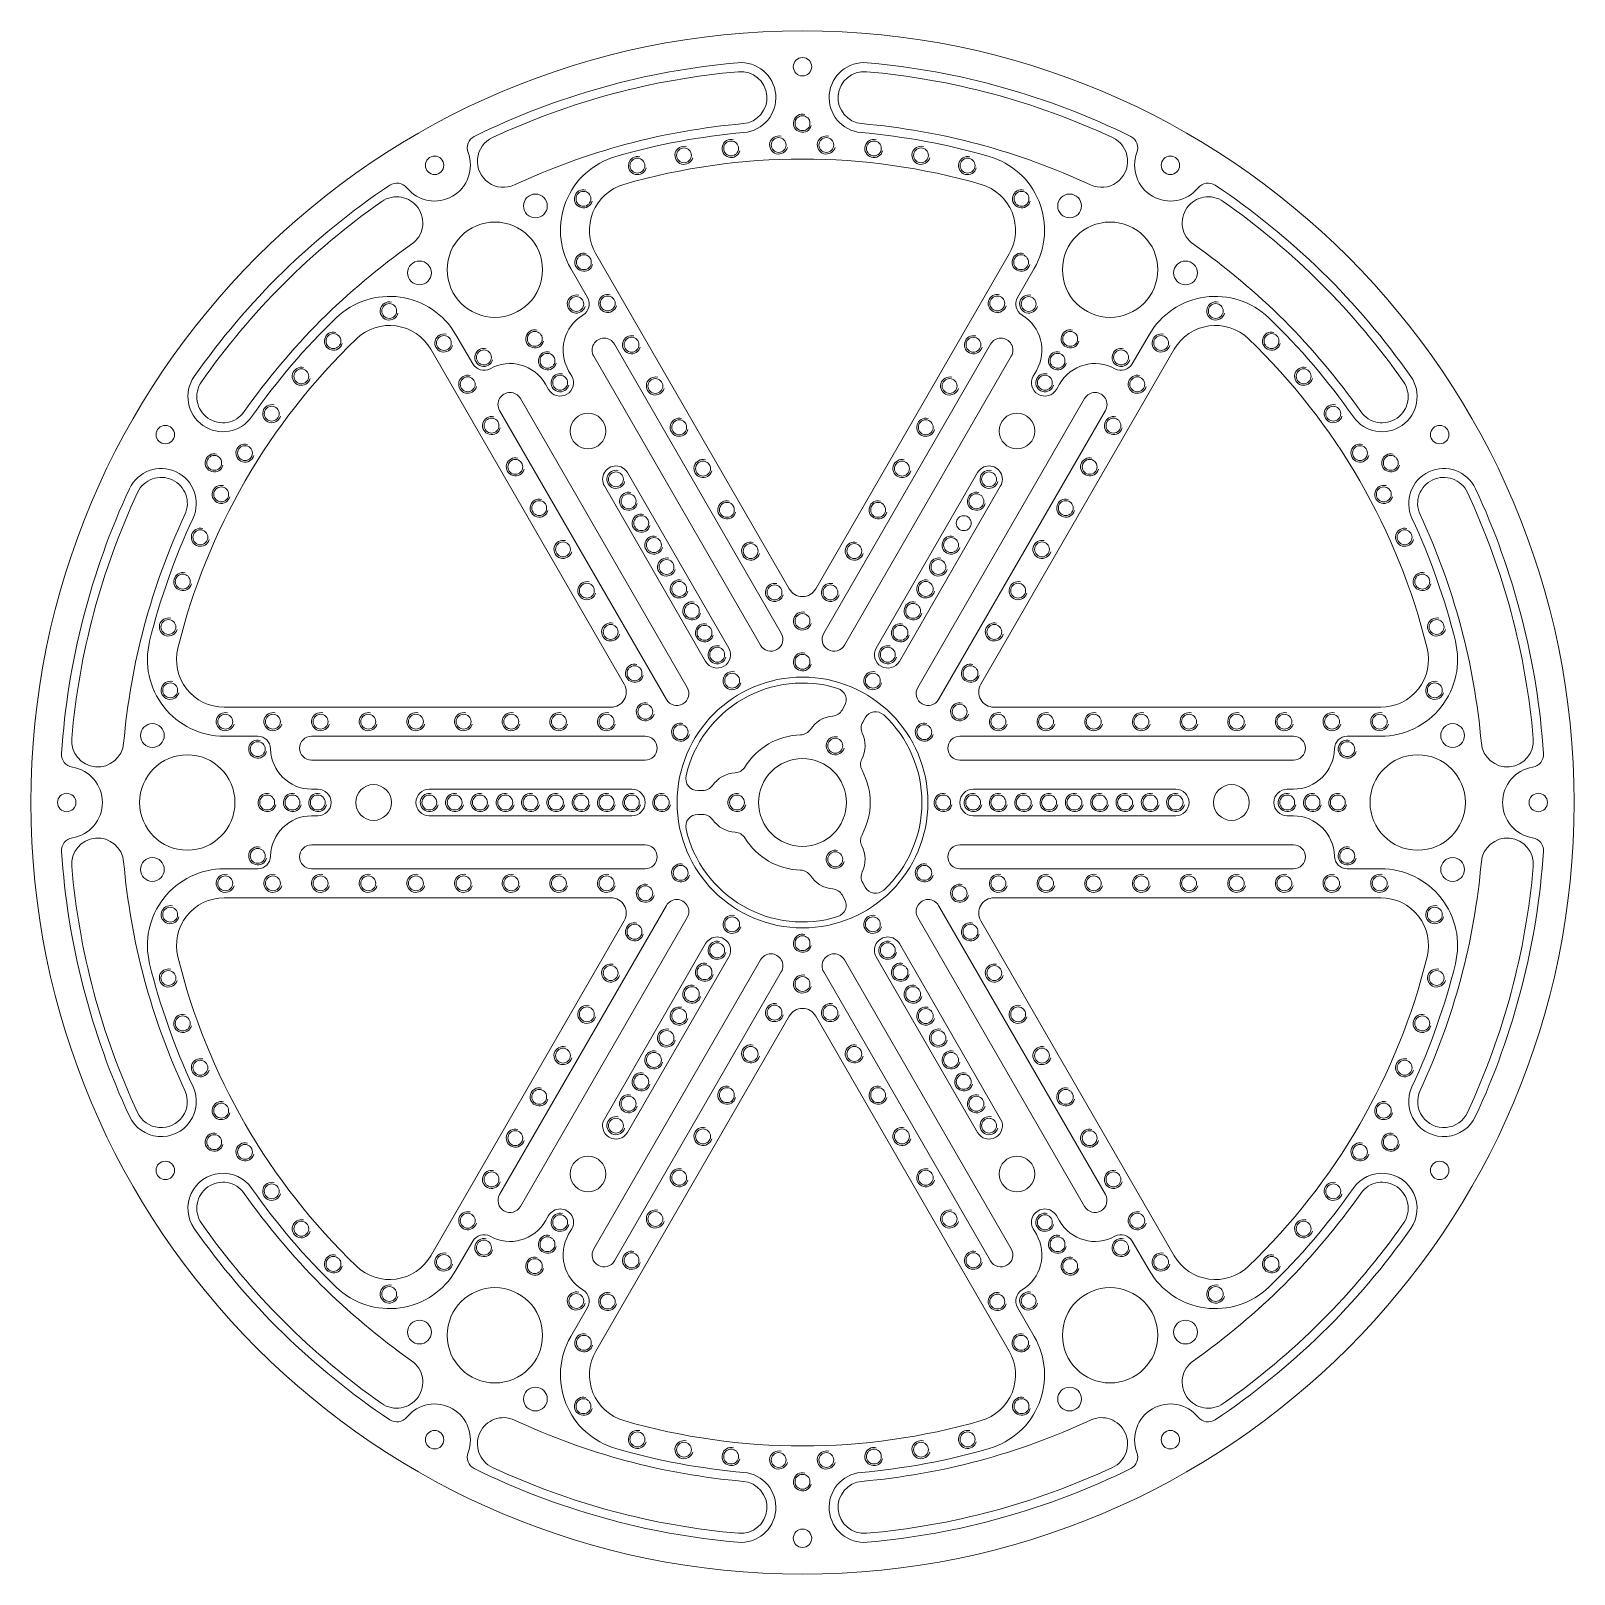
# Model space of a CAD drawing. Header units: inches. Extents: x 8.3 to 24.5, y 3.3 to 19.4.
import ezdxf

# ---------------------------------------------------------------- set-up
doc = ezdxf.new("R2010")
doc.units = ezdxf.units.IN
doc.header["$MEASUREMENT"] = 0
doc.layers.add('1', color=7, linetype='CONTINUOUS', true_color=0xffffff)

msp = doc.modelspace()

# ---------------------------------------------------------------- linework, layer by layer
at = {"layer": '1', "color": 155, "linetype": 'CONTINUOUS', "lineweight": 5}
for p, q in [((14.202293, 17.099892), (16.231369, 13.58543)), ((16.508497, 13.58543), (18.537573, 17.099892)), ((13.938156, 16.947392), (14.114365, 16.642188)), ((18.625501, 16.642188), (18.801711, 16.947392)), ((12.91059, 15.947188), (12.73438, 16.252392)), ((19.829277, 15.947188), (20.005486, 16.252392)), ((14.499318, 12.58543), (12.470243, 16.099892)), ((14.397687, 16.153461), (16.147687, 13.122372)), ((16.59218, 13.122372), (18.34218, 16.153461)), ((18.240548, 12.58543), (20.269624, 16.099892)), ((13.916177, 15.875461), (13.948677, 15.819169)), ((15.929449, 12.996372), (14.179449, 16.027461)), ((18.560418, 16.027461), (16.810418, 12.996372)), ((18.79119, 15.819169), (18.82369, 15.875461)), ((13.70619, 15.679169), (13.67369, 15.735461)), ((19.033677, 15.679169), (19.066177, 15.735461)), ((13.410418, 15.583461), (15.160418, 12.552372)), ((19.329449, 15.583461), (17.579449, 12.552372)), ((14.94218, 12.426372), (13.19218, 15.457461)), ((17.797687, 12.426372), (19.547687, 15.457461)), ((14.533677, 14.805919), (15.596177, 12.965615)), ((17.14369, 12.965615), (18.20619, 14.805919)), ((15.35369, 12.825615), (14.29119, 14.665919)), ((17.386177, 12.825615), (18.448677, 14.665919)), ((10.302603, 12.34543), (14.360754, 12.34543)), ((16.785209, 12.314708), (16.811119, 12.359587)), ((22.437264, 12.34543), (18.379112, 12.34543)), ((17.001715, 12.189708), (17.027626, 12.234587)), ((10.302603, 12.04043), (10.655022, 12.04043)), ((11.219933, 12.04143), (14.719933, 12.04143)), ((21.519933, 12.04143), (18.019933, 12.04143)), ((22.437264, 12.04043), (22.084845, 12.04043)), ((14.719933, 11.78943), (11.219933, 11.78943)), ((18.019933, 11.78943), (21.519933, 11.78943)), ((11.219933, 11.48543), (11.284933, 11.48543)), ((12.454933, 11.48543), (14.579933, 11.48543)), ((15.271054, 11.47043), (15.322876, 11.47043)), ((20.284933, 11.48543), (18.159933, 11.48543)), ((21.519933, 11.48543), (21.454933, 11.48543)), ((11.284933, 11.20543), (11.219933, 11.20543)), ((14.579933, 11.20543), (12.454933, 11.20543)), ((15.322876, 11.22043), (15.271054, 11.22043)), ((18.159933, 11.20543), (20.284933, 11.20543)), ((21.454933, 11.20543), (21.519933, 11.20543)), ((11.219933, 10.90143), (14.719933, 10.90143)), ((21.519933, 10.90143), (18.019933, 10.90143)), ((10.655022, 10.65043), (10.302603, 10.65043)), ((14.719933, 10.64943), (11.219933, 10.64943)), ((18.019933, 10.64943), (21.519933, 10.64943)), ((22.084845, 10.65043), (22.437264, 10.65043)), ((16.785209, 10.376152), (16.811119, 10.331273)), ((17.027626, 10.456273), (17.001715, 10.501152)), ((14.360754, 10.34543), (10.302603, 10.34543)), ((13.19218, 7.233399), (14.94218, 10.264488)), ((19.547687, 7.233399), (17.797687, 10.264488)), ((18.379112, 10.34543), (22.437264, 10.34543)), ((12.470243, 6.590967), (14.499318, 10.10543)), ((15.160418, 10.138488), (13.410418, 7.107399)), ((17.579449, 10.138488), (19.329449, 7.107399)), ((20.269624, 6.590967), (18.240548, 10.10543)), ((14.29119, 8.02494), (15.35369, 9.865244)), ((14.533677, 7.88494), (15.596177, 9.725244)), ((17.14369, 9.725244), (18.20619, 7.88494)), ((18.448677, 8.02494), (17.386177, 9.865244)), ((15.929449, 9.694488), (14.179449, 6.663399)), ((14.397687, 6.537399), (16.147687, 9.568488)), ((16.59218, 9.568488), (18.34218, 6.537399)), ((18.560418, 6.663399), (16.810418, 9.694488)), ((14.202293, 5.590967), (16.231369, 9.10543)), ((16.508497, 9.10543), (18.537573, 5.590967)), ((13.67369, 6.955399), (13.70619, 7.011691)), ((19.066177, 6.955399), (19.033677, 7.011691)), ((13.916177, 6.815399), (13.948677, 6.871691)), ((18.79119, 6.871691), (18.82369, 6.815399)), ((12.73438, 6.438467), (12.91059, 6.743671)), ((20.005486, 6.438467), (19.829277, 6.743671)), ((13.938156, 5.743467), (14.114365, 6.048671)), ((18.625501, 6.048671), (18.801711, 5.743467))]:
    msp.add_line(p, q, dxfattribs=at)
at = {"layer": '1', "color": 155, "linetype": 'CONTINUOUS', "lineweight": 5, "extrusion": (0, 0, -1)}
for centre, radius in [((-16.369933, 11.34543), 8.095), ((-16.369933, 18.47168), 0.078125), ((-20.229308, 18.030063), 0.09675), ((-13.567835, 17.603328), 0.125), ((-19.172032, 17.603328), 0.125), ((-13.142909, 16.9348), 0.5), ((-19.596957, 16.9348), 0.5), ((-12.351484, 16.901067), 0.125), ((-20.388383, 16.901067), 0.125), ((-14.119933, 15.242544), 0.1875), ((-18.619933, 15.242544), 0.1875), ((-23.054567, 15.204805), 0.09675), ((-10.19842, 14.908555), 0.078125), ((-22.541447, 14.908555), 0.078125), ((-16.369933, 12.82161), 0.078125), ((-15.631843, 12.623839), 0.078125), ((-17.108023, 12.623839), 0.078125), ((-9.549385, 12.04769), 0.125), ((-15.091524, 12.08352), 0.078125), ((-17.648343, 12.08352), 0.078125), ((-23.190481, 12.04769), 0.125), ((-16.713683, 11.940822), 0.078125), ((-9.915885, 11.34543), 0.5), ((-22.823982, 11.34543), 0.5), ((-16.369933, 11.34543), 0.46), ((-11.869933, 11.34543), 0.1875), ((-20.869933, 11.34543), 0.1875), ((-14.893753, 11.34543), 0.078125), ((-17.846114, 11.34543), 0.078125), ((-24.088683, 11.34543), 0.09675), ((-9.549385, 10.643169), 0.125), ((-15.091524, 10.60734), 0.078125), ((-16.713683, 10.750037), 0.078125), ((-17.648343, 10.60734), 0.078125), ((-23.190481, 10.643169), 0.125), ((-15.631843, 10.06702), 0.078125), ((-17.108023, 10.06702), 0.078125), ((-16.369933, 9.869249), 0.078125), ((-10.19842, 7.782305), 0.078125), ((-22.541447, 7.782305), 0.078125), ((-14.119933, 7.448315), 0.1875), ((-18.619933, 7.448315), 0.1875), ((-23.054567, 7.486055), 0.09675), ((-13.142909, 5.75606), 0.5), ((-19.596957, 5.75606), 0.5), ((-12.351484, 5.789792), 0.125), ((-20.388383, 5.789792), 0.125), ((-13.567835, 5.087532), 0.125), ((-19.172032, 5.087532), 0.125), ((-12.510558, 4.660796), 0.09675), ((-20.229308, 4.660796), 0.09675), ((-16.369933, 4.21918), 0.078125), ((-16.369933, 3.62668), 0.09675)]:
    msp.add_circle(centre, radius, dxfattribs=at)
at = {"layer": '1', "color": 155, "linetype": 'CONTINUOUS', "lineweight": 5}
for centre, radius in [((16.369933, 19.06418), 0.09675), ((16.119974, 18.243007), 0.078125), ((16.619892, 18.243007), 0.078125), ((15.126526, 18.134612), 0.078125), ((15.621286, 18.206813), 0.078125), ((17.118581, 18.206813), 0.078125), ((17.61334, 18.134612), 0.078125), ((12.510558, 18.030063), 0.09675), ((14.638292, 18.026782), 0.078125), ((18.101574, 18.026782), 0.078125), ((14.072055, 17.678509), 0.078125), ((18.667811, 17.678509), 0.078125), ((14.07651, 17.013755), 0.078125), ((18.663356, 17.013755), 0.078125), ((12.034265, 16.50199), 0.078125), ((13.997452, 16.574688), 0.078125), ((14.32651, 16.580742), 0.078125), ((18.413356, 16.580742), 0.078125), ((18.742415, 16.574688), 0.078125), ((20.705602, 16.50199), 0.078125), ((11.449533, 16.185751), 0.078125), ((12.607731, 16.165755), 0.078125), ((13.561808, 16.209245), 0.078125), ((14.57651, 16.147729), 0.078125), ((18.163356, 16.147729), 0.078125), ((19.178058, 16.209245), 0.078125), ((20.132135, 16.165755), 0.078125), ((21.290334, 16.185751), 0.078125), ((13.027503, 16.014688), 0.078125), ((13.694621, 15.979207), 0.078125), ((19.045246, 15.979207), 0.078125), ((19.712363, 16.014688), 0.078125), ((11.112032, 15.816843), 0.078125), ((21.627834, 15.816843), 0.078125), ((12.857731, 15.732742), 0.078125), ((13.827433, 15.749169), 0.078125), ((14.82651, 15.714717), 0.078125), ((17.913356, 15.714717), 0.078125), ((18.912433, 15.749169), 0.078125), ((19.882135, 15.732742), 0.078125), ((10.802125, 15.424469), 0.078125), ((21.937742, 15.424469), 0.078125), ((9.6853, 15.204805), 0.09675), ((13.107731, 15.299729), 0.078125), ((15.07651, 15.281704), 0.078125), ((17.663356, 15.281704), 0.078125), ((19.632135, 15.299729), 0.078125), ((10.521435, 15.010689), 0.078125), ((22.218431, 15.010689), 0.078125), ((13.357731, 14.866717), 0.078125), ((15.32651, 14.848691), 0.078125), ((17.413356, 14.848691), 0.078125), ((19.382135, 14.866717), 0.078125), ((14.412433, 14.735919), 0.078125), ((18.327433, 14.735919), 0.078125), ((10.271476, 14.577748), 0.078125), ((14.545246, 14.505881), 0.078125), ((18.194621, 14.505881), 0.078125), ((22.46839, 14.577748), 0.078125), ((13.607731, 14.433704), 0.078125), ((15.57651, 14.415679), 0.078125), ((17.163356, 14.415679), 0.078125), ((19.132135, 14.433704), 0.078125), ((14.678058, 14.275843), 0.078125), ((18.061808, 14.275843), 0.078125), ((10.053477, 14.127774), 0.078125), ((14.810871, 14.045805), 0.078125), ((17.928996, 14.045805), 0.078125), ((22.686389, 14.127774), 0.078125), ((13.857731, 14.000691), 0.078125), ((15.82651, 13.982666), 0.078125), ((16.913356, 13.982666), 0.078125), ((18.882135, 14.000691), 0.078125), ((14.943683, 13.815767), 0.078125), ((17.796183, 13.815767), 0.078125), ((9.868626, 13.663199), 0.078125), ((14.107731, 13.567679), 0.078125), ((15.076496, 13.585729), 0.078125), ((16.07651, 13.549653), 0.078125), ((16.663356, 13.549653), 0.078125), ((17.663371, 13.585729), 0.078125), ((18.632135, 13.567679), 0.078125), ((22.871241, 13.663199), 0.078125), ((15.209308, 13.355691), 0.078125), ((16.369933, 13.24943), 0.078125), ((17.530558, 13.355691), 0.078125), ((9.717892, 13.186461), 0.078125), ((14.357731, 13.134666), 0.078125), ((15.342121, 13.125653), 0.078125), ((17.397746, 13.125653), 0.078125), ((18.382135, 13.134666), 0.078125), ((23.021975, 13.186461), 0.078125), ((15.474933, 12.895615), 0.078125), ((17.264933, 12.895615), 0.078125), ((14.607731, 12.701653), 0.078125), ((16.369933, 11.34543), 1.31568), ((18.132135, 12.701653), 0.078125), ((9.736386, 12.521949), 0.078125), ((23.00348, 12.521949), 0.078125), ((14.721021, 12.29743), 0.078125), ((18.018846, 12.29743), 0.078125), ((10.314308, 12.19343), 0.078125), ((10.814308, 12.19343), 0.078125), ((11.314308, 12.19343), 0.078125), ((11.814308, 12.19343), 0.078125), ((12.314308, 12.19343), 0.078125), ((12.814308, 12.19343), 0.078125), ((13.314308, 12.19343), 0.078125), ((13.814308, 12.19343), 0.078125), ((14.314308, 12.19343), 0.078125), ((18.425558, 12.19343), 0.078125), ((18.925558, 12.19343), 0.078125), ((19.425558, 12.19343), 0.078125), ((19.925558, 12.19343), 0.078125), ((20.425558, 12.19343), 0.078125), ((20.925558, 12.19343), 0.078125), ((21.425558, 12.19343), 0.078125), ((21.925558, 12.19343), 0.078125), ((22.425558, 12.19343), 0.078125), ((10.655022, 11.90543), 0.078125), ((22.084845, 11.90543), 0.078125), ((8.651183, 11.34543), 0.09675), ((10.753683, 11.34543), 0.078125), ((11.019308, 11.34543), 0.078125), ((11.284933, 11.34543), 0.078125), ((12.454933, 11.34543), 0.078125), ((12.720558, 11.34543), 0.078125), ((12.986183, 11.34543), 0.078125), ((13.251808, 11.34543), 0.078125), ((13.517433, 11.34543), 0.078125), ((13.783058, 11.34543), 0.078125), ((14.048683, 11.34543), 0.078125), ((14.314308, 11.34543), 0.078125), ((14.579933, 11.34543), 0.078125), ((15.682433, 11.34543), 0.078125), ((18.159933, 11.34543), 0.078125), ((18.425558, 11.34543), 0.078125), ((18.691183, 11.34543), 0.078125), ((18.956808, 11.34543), 0.078125), ((19.222433, 11.34543), 0.078125), ((19.488058, 11.34543), 0.078125), ((19.753683, 11.34543), 0.078125), ((20.019308, 11.34543), 0.078125), ((20.284933, 11.34543), 0.078125), ((21.454933, 11.34543), 0.078125), ((21.720558, 11.34543), 0.078125), ((21.986183, 11.34543), 0.078125), ((10.655022, 10.78543), 0.078125), ((22.084845, 10.78543), 0.078125), ((10.314308, 10.49743), 0.078125), ((10.814308, 10.49743), 0.078125), ((11.314308, 10.49743), 0.078125), ((11.814308, 10.49743), 0.078125), ((12.314308, 10.49743), 0.078125), ((12.814308, 10.49743), 0.078125), ((13.314308, 10.49743), 0.078125), ((13.814308, 10.49743), 0.078125), ((14.314308, 10.49743), 0.078125), ((18.425558, 10.49743), 0.078125), ((18.925558, 10.49743), 0.078125), ((19.425558, 10.49743), 0.078125), ((19.925558, 10.49743), 0.078125), ((20.425558, 10.49743), 0.078125), ((20.925558, 10.49743), 0.078125), ((21.425558, 10.49743), 0.078125), ((21.925558, 10.49743), 0.078125), ((22.425558, 10.49743), 0.078125), ((14.721021, 10.39343), 0.078125), ((18.018846, 10.39343), 0.078125), ((9.736386, 10.168911), 0.078125), ((23.00348, 10.168911), 0.078125), ((14.607731, 9.989206), 0.078125), ((18.132135, 9.989206), 0.078125), ((15.474933, 9.795244), 0.078125), ((17.264933, 9.795244), 0.078125), ((9.717892, 9.504399), 0.078125), ((14.357731, 9.556194), 0.078125), ((15.342121, 9.565206), 0.078125), ((17.397746, 9.565206), 0.078125), ((18.382135, 9.556194), 0.078125), ((23.021975, 9.504399), 0.078125), ((15.209308, 9.335168), 0.078125), ((16.369933, 9.44143), 0.078125), ((17.530558, 9.335168), 0.078125), ((9.868626, 9.027661), 0.078125), ((14.107731, 9.123181), 0.078125), ((15.076496, 9.10513), 0.078125), ((16.07651, 9.141206), 0.078125), ((16.663356, 9.141206), 0.078125), ((17.663371, 9.10513), 0.078125), ((18.632135, 9.123181), 0.078125), ((22.871241, 9.027661), 0.078125), ((14.943683, 8.875092), 0.078125), ((17.796183, 8.875092), 0.078125), ((13.857731, 8.690168), 0.078125), ((15.82651, 8.708194), 0.078125), ((16.913356, 8.708194), 0.078125), ((18.882135, 8.690168), 0.078125), ((10.053477, 8.563086), 0.078125), ((14.810871, 8.645054), 0.078125), ((17.928996, 8.645054), 0.078125), ((22.686389, 8.563086), 0.078125), ((14.678058, 8.415016), 0.078125), ((18.061808, 8.415016), 0.078125), ((13.607731, 8.257156), 0.078125), ((14.545246, 8.184978), 0.078125), ((15.57651, 8.275181), 0.078125), ((17.163356, 8.275181), 0.078125), ((18.194621, 8.184978), 0.078125), ((19.132135, 8.257156), 0.078125), ((10.271476, 8.113112), 0.078125), ((22.46839, 8.113112), 0.078125), ((14.412433, 7.95494), 0.078125), ((18.327433, 7.95494), 0.078125), ((13.357731, 7.824143), 0.078125), ((15.32651, 7.842168), 0.078125), ((17.413356, 7.842168), 0.078125), ((19.382135, 7.824143), 0.078125), ((10.521435, 7.68017), 0.078125), ((22.218431, 7.68017), 0.078125), ((9.6853, 7.486055), 0.09675), ((13.107731, 7.39113), 0.078125), ((15.07651, 7.409156), 0.078125), ((17.663356, 7.409156), 0.078125), ((19.632135, 7.39113), 0.078125), ((10.802125, 7.266391), 0.078125), ((21.937742, 7.266391), 0.078125), ((12.857731, 6.958117), 0.078125), ((13.827433, 6.941691), 0.078125), ((14.82651, 6.976143), 0.078125), ((17.913356, 6.976143), 0.078125), ((18.912433, 6.941691), 0.078125), ((19.882135, 6.958117), 0.078125), ((11.112032, 6.874017), 0.078125), ((21.627834, 6.874017), 0.078125), ((13.027503, 6.676171), 0.078125), ((13.694621, 6.711653), 0.078125), ((19.045246, 6.711653), 0.078125), ((19.712363, 6.676171), 0.078125), ((11.449533, 6.505108), 0.078125), ((12.607731, 6.525105), 0.078125), ((13.561808, 6.481615), 0.078125), ((14.57651, 6.54313), 0.078125), ((18.163356, 6.54313), 0.078125), ((19.178058, 6.481615), 0.078125), ((20.132135, 6.525105), 0.078125), ((21.290334, 6.505108), 0.078125), ((12.034265, 6.188869), 0.078125), ((13.997452, 6.116171), 0.078125), ((14.32651, 6.110117), 0.078125), ((18.413356, 6.110117), 0.078125), ((18.742415, 6.116171), 0.078125), ((20.705602, 6.188869), 0.078125), ((14.07651, 5.677105), 0.078125), ((18.663356, 5.677105), 0.078125), ((14.072055, 5.01235), 0.078125), ((18.667811, 5.01235), 0.078125), ((14.638292, 4.664077), 0.078125), ((18.101574, 4.664077), 0.078125), ((15.126526, 4.556248), 0.078125), ((15.621286, 4.484046), 0.078125), ((17.118581, 4.484046), 0.078125), ((17.61334, 4.556248), 0.078125), ((16.119974, 4.447852), 0.078125), ((16.619892, 4.447852), 0.078125)]:
    msp.add_circle(centre, radius, dxfattribs=at)
at = {"layer": '1', "color": 155, "linetype": 'CONTINUOUS', "lineweight": 5, "extrusion": (0, 0, -1)}
for centre, radius, start, end in [((-16.369933, 11.34543), 7.79, 63.772293, 85), ((-15.72302, 18.739685), 0.3675, 85, 265), ((-17.016847, 18.739685), 0.3675, 275, 95), ((-16.369933, 11.34543), 7.79, 95, 116.227707), ((-17.016847, 18.739685), 0.27375, 275, 95), ((-16.369933, 11.34543), 7.69625, 95, 115), ((-16.369933, 11.34543), 7.14875, 65, 85), ((-19.506817, 18.072499), 0.27375, 115, 295), ((-20.229308, 18.030063), 0.375, 219.062991, 20.937009), ((-14.635306, 17.349892), 0.805, 330, 73.88654), ((-18.10456, 17.349892), 0.805, 106.11346, 210), ((-16.369933, 11.34543), 7.79, 35, 56.227707), ((-20.6253, 17.708674), 0.135, 39.062991, 123.772293), ((-16.369933, 11.34543), 7.69625, 35, 55), ((-12.112562, 17.425586), 0.27375, 55, 235), ((-16.369933, 11.34543), 7.14875, 125, 145), ((-12.03723, 15.849892), 0.805, 46.11346, 150), ((-14.288568, 16.090461), 0.43, 330, 58.985862), ((-18.451299, 16.090461), 0.43, 121.014138, 210), ((-20.702637, 15.849892), 0.5, 30, 133.88654), ((-16.369933, 11.34543), 7.055, 133.88654, 145), ((-14.288568, 16.090461), 0.126, 330, 150), ((-18.451299, 16.090461), 0.126, 30, 210), ((-16.369933, 11.34543), 6.75, 133.88654, 166.11346), ((-13.301299, 15.520461), 0.43, 61.014138, 150), ((-19.712363, 16.014688), 0.135, 210, 298.985862), ((-10.289777, 15.602801), 0.3675, 215, 35), ((-10.289777, 15.602801), 0.27375, 215, 35), ((-13.827433, 15.749169), 0.14, 150, 330), ((-18.912433, 15.749169), 0.14, 210, 30), ((-13.301299, 15.520461), 0.126, 330, 150), ((-9.642864, 14.482314), 0.3675, 25, 205), ((-14.412433, 14.735919), 0.14, 330, 150), ((-18.327433, 14.735919), 0.14, 30, 210), ((-23.097003, 14.482314), 0.27375, 335, 155), ((-16.369933, 11.34543), 7.79, 3.772293, 25), ((-16.369933, 11.34543), 7.69625, 155, 175), ((-16.369933, 11.34543), 7.14875, 5, 25), ((-16.369933, 11.34543), 7.055, 155, 166.11346), ((-16.038568, 13.059372), 0.126, 150, 330), ((-16.701299, 13.059372), 0.126, 210, 30), ((-10.302603, 12.84543), 0.805, 270, 13.88654), ((-15.474933, 12.895615), 0.14, 150, 330), ((-22.437264, 12.84543), 0.5, 166.11346, 270), ((-15.051299, 12.489372), 0.126, 150, 330), ((-16.702, 12.422587), 0.126, 107.133536, 210), ((-18.379112, 12.50543), 0.16, 270, 30), ((-16.676089, 12.377708), 0.126, 210, 265.08183), ((-16.713683, 11.940822), 0.3125, 33.228612, 85.08183), ((-17.110834, 12.126708), 0.126, 334.91817, 30), ((-17.136745, 12.171587), 0.126, 30, 132.866464), ((-16.369933, 11.34543), 1.25318, 132.866464, 227.133536), ((-11.219933, 11.91543), 0.126, 270, 90), ((-14.719933, 11.91543), 0.126, 90, 270), ((-16.369933, 11.34543), 0.71, 31.580029, 88.419971), ((-16.346882, 12.181112), 0.126, 213.228612, 268.419971), ((-22.084845, 11.90543), 0.135, 1.014138, 90), ((-23.764188, 11.992343), 0.27375, 175, 355), ((-11.219933, 11.91543), 0.43, 270, 358.985862), ((-24.008348, 11.849063), 0.135, 176.227707, 260.937009), ((-15.682433, 11.34543), 0.3125, 34.91817, 86.771388), ((-15.657737, 11.783234), 0.126, 211.580029, 266.771388), ((-17.105181, 11.743308), 0.126, 331.580029, 26.771388), ((-24.088683, 11.34543), 0.375, 279.062991, 80.937009), ((-15.271054, 11.59643), 0.126, 270, 12.866464), ((-15.322876, 11.59643), 0.126, 214.91817, 270), ((-11.284933, 11.34543), 0.14, 90, 270), ((-12.454933, 11.34543), 0.14, 270, 90), ((-14.579933, 11.34543), 0.14, 90, 270), ((-20.284933, 11.34543), 0.14, 90, 270), ((-21.454933, 11.34543), 0.14, 270, 90), ((-11.219933, 10.77543), 0.43, 1.014138, 90), ((-15.271054, 11.09443), 0.126, 347.133536, 90), ((-15.322876, 11.09443), 0.126, 90, 145.08183), ((-16.369933, 11.34543), 1.25318, 252.866464, 347.133536), ((-15.682433, 11.34543), 0.3125, 273.228612, 325.08183), ((-15.657737, 10.907626), 0.126, 93.228612, 148.419971), ((-8.975678, 10.698516), 0.27375, 355, 175), ((-11.219933, 10.77543), 0.126, 270, 90), ((-14.719933, 10.77543), 0.126, 90, 270), ((-17.105181, 10.947552), 0.126, 333.228612, 28.419971), ((-24.008348, 10.841797), 0.135, 99.062991, 183.772293), ((-16.369933, 11.34543), 7.79, 335, 356.227707), ((-22.084845, 10.78543), 0.135, 270, 358.985862), ((-16.369933, 11.34543), 7.14875, 185, 205), ((-16.369933, 11.34543), 7.69625, 335, 355), ((-10.302603, 9.84543), 0.805, 346.11346, 90), ((-16.346882, 10.509748), 0.126, 91.580029, 146.771388), ((-17.110834, 10.564152), 0.126, 330, 25.08183), ((-16.676089, 10.313152), 0.126, 94.91817, 150), ((-17.136745, 10.519273), 0.126, 227.133536, 330), ((-15.051299, 10.201488), 0.126, 30, 210), ((-16.702, 10.268273), 0.126, 150, 252.866464), ((-18.379112, 10.18543), 0.16, 330, 90), ((-22.437264, 9.84543), 0.5, 90, 193.88654), ((-16.369933, 11.34543), 6.75, 193.88654, 226.11346), ((-16.369933, 11.34543), 7.055, 193.88654, 205), ((-16.369933, 9.02543), 0.16, 30, 150), ((-9.642864, 8.208546), 0.3675, 155, 335), ((-9.642864, 8.208546), 0.27375, 155, 335), ((-14.412433, 7.95494), 0.14, 210, 30), ((-18.327433, 7.95494), 0.14, 150, 330), ((-10.289777, 7.088059), 0.3675, 325, 145), ((-16.369933, 11.34543), 7.055, 215, 226.11346), ((-22.450089, 7.088059), 0.27375, 35, 215), ((-16.369933, 11.34543), 7.14875, 305, 325), ((-13.301299, 7.170399), 0.126, 210, 30), ((-13.827433, 6.941691), 0.14, 30, 210), ((-18.912433, 6.941691), 0.14, 330, 150), ((-16.369933, 11.34543), 7.79, 303.772293, 325), ((-13.301299, 7.170399), 0.43, 210, 298.985862), ((-19.712363, 6.676171), 0.135, 61.014138, 150), ((-16.369933, 11.34543), 7.69625, 215, 235), ((-20.702637, 6.840967), 0.5, 226.11346, 330), ((-12.03723, 6.840967), 0.805, 210, 313.88654), ((-13.997452, 6.116171), 0.135, 121.014138, 210), ((-18.742415, 6.116171), 0.135, 330, 58.985862), ((-14.635306, 5.340967), 0.5, 286.11346, 30), ((-18.10456, 5.340967), 0.5, 150, 253.88654), ((-20.627304, 5.265274), 0.27375, 235, 55), ((-12.510558, 4.660796), 0.375, 39.062991, 200.937009), ((-20.229308, 4.660796), 0.375, 339.062991, 140.937009), ((-13.233049, 4.61836), 0.27375, 295, 115), ((-16.369933, 11.34543), 6.75, 253.88654, 286.11346), ((-16.369933, 11.34543), 7.14875, 245, 265), ((-20.6253, 4.982185), 0.135, 236.227707, 320.937009), ((-16.369933, 11.34543), 7.055, 275, 286.11346), ((-16.369933, 11.34543), 7.055, 253.88654, 265), ((-12.986885, 4.478552), 0.135, 296.227707, 20.937009), ((-19.752982, 4.478552), 0.135, 159.062991, 243.772293), ((-16.369933, 11.34543), 7.69625, 275, 295), ((-15.72302, 3.951175), 0.27375, 95, 275)]:
    msp.add_arc(centre, radius, start, end, dxfattribs=at)
at = {"layer": '1', "color": 155, "linetype": 'CONTINUOUS', "lineweight": 5}
for centre, radius, start, end in [((16.369933, 11.34543), 7.69625, 95, 115), ((15.72302, 18.739685), 0.27375, 275, 95), ((16.369933, 11.34543), 7.14875, 65, 85), ((12.986885, 18.212307), 0.135, 116.227707, 200.937009), ((13.233049, 18.072499), 0.27375, 115, 295), ((16.369933, 11.34543), 7.055, 95, 106.11346), ((16.369933, 11.34543), 7.055, 73.88654, 85), ((19.752982, 18.212307), 0.135, 339.062991, 63.772293), ((12.510558, 18.030063), 0.375, 219.062991, 20.937009), ((16.369933, 11.34543), 6.75, 73.88654, 106.11346), ((12.114567, 17.708674), 0.135, 39.062991, 123.772293), ((14.635306, 17.349892), 0.5, 106.11346, 210), ((18.10456, 17.349892), 0.5, 330, 73.88654), ((16.369933, 11.34543), 7.79, 35, 56.227707), ((20.627304, 17.425586), 0.27375, 55, 235), ((16.369933, 11.34543), 7.69625, 35, 55), ((16.369933, 11.34543), 7.14875, 125, 145), ((13.997452, 16.574688), 0.135, 301.014138, 30), ((18.742415, 16.574688), 0.135, 150, 238.985862), ((20.702637, 15.849892), 0.805, 46.11346, 150), ((16.369933, 11.34543), 7.055, 133.88654, 145), ((16.369933, 11.34543), 6.75, 133.88654, 166.11346), ((12.03723, 15.849892), 0.5, 30, 133.88654), ((13.027503, 16.014688), 0.135, 210, 298.985862), ((19.438568, 15.520461), 0.43, 61.014138, 150), ((22.450089, 15.602801), 0.3675, 215, 35), ((22.450089, 15.602801), 0.27375, 215, 35), ((19.438568, 15.520461), 0.126, 330, 150), ((9.642864, 14.482314), 0.27375, 335, 155), ((23.097003, 14.482314), 0.3675, 25, 205), ((16.369933, 11.34543), 7.69625, 155, 175), ((16.369933, 11.34543), 7.79, 3.772293, 25), ((16.369933, 11.34543), 7.055, 155, 166.11346), ((16.369933, 11.34543), 7.14875, 5, 25), ((16.369933, 13.66543), 0.16, 210, 330), ((10.302603, 12.84543), 0.5, 166.11346, 270), ((17.264933, 12.895615), 0.14, 150, 330), ((22.437264, 12.84543), 0.805, 270, 13.88654), ((14.360754, 12.50543), 0.16, 270, 30), ((16.369933, 11.34543), 1.25318, 72.866464, 167.133536), ((17.688568, 12.489372), 0.126, 150, 330), ((8.975678, 11.992343), 0.27375, 175, 355), ((10.655022, 11.90543), 0.135, 1.014138, 90), ((16.713683, 11.940822), 0.3125, 333.228612, 25.08183), ((18.019933, 11.91543), 0.126, 90, 270), ((21.519933, 11.91543), 0.126, 270, 90), ((8.731519, 11.849063), 0.135, 176.227707, 260.937009), ((21.519933, 11.91543), 0.43, 270, 358.985862), ((8.651183, 11.34543), 0.375, 279.062991, 80.937009), ((16.369933, 11.34543), 0.71, 331.580029, 28.419971), ((18.159933, 11.34543), 0.14, 90, 270), ((21.519933, 10.77543), 0.43, 1.014138, 90), ((8.731519, 10.841797), 0.135, 99.062991, 183.772293), ((16.369933, 11.34543), 0.71, 211.580029, 268.419971), ((16.713683, 10.750037), 0.3125, 334.91817, 26.771388), ((18.019933, 10.77543), 0.126, 90, 270), ((21.519933, 10.77543), 0.126, 270, 90), ((23.764188, 10.698516), 0.27375, 355, 175), ((16.369933, 11.34543), 7.14875, 185, 205), ((10.655022, 10.78543), 0.135, 270, 358.985862), ((16.369933, 11.34543), 7.79, 335, 356.227707), ((16.713683, 10.750037), 0.3125, 213.228612, 265.08183), ((22.437264, 9.84543), 0.805, 346.11346, 90), ((16.369933, 11.34543), 7.69625, 335, 355), ((10.302603, 9.84543), 0.5, 90, 193.88654), ((14.360754, 10.18543), 0.16, 330, 90), ((17.688568, 10.201488), 0.126, 30, 210), ((15.474933, 9.795244), 0.14, 330, 150), ((17.264933, 9.795244), 0.14, 30, 210), ((16.369933, 11.34543), 6.75, 193.88654, 226.11346), ((16.038568, 9.631488), 0.126, 330, 150), ((16.701299, 9.631488), 0.126, 30, 210), ((16.369933, 11.34543), 7.055, 193.88654, 205), ((23.097003, 8.208546), 0.3675, 155, 335), ((23.097003, 8.208546), 0.27375, 155, 335), ((22.450089, 7.088059), 0.3675, 325, 145), ((10.289777, 7.088059), 0.27375, 35, 215), ((16.369933, 11.34543), 7.055, 215, 226.11346), ((19.438568, 7.170399), 0.126, 210, 30), ((16.369933, 11.34543), 7.14875, 305, 325), ((16.369933, 11.34543), 7.69625, 215, 235), ((13.027503, 6.676171), 0.135, 61.014138, 150), ((14.288568, 6.600399), 0.43, 150, 238.985862), ((18.451299, 6.600399), 0.43, 301.014138, 30), ((19.438568, 7.170399), 0.43, 210, 298.985862), ((16.369933, 11.34543), 7.79, 303.772293, 325), ((14.288568, 6.600399), 0.126, 150, 330), ((18.451299, 6.600399), 0.126, 210, 30), ((12.03723, 6.840967), 0.5, 226.11346, 330), ((20.702637, 6.840967), 0.805, 210, 313.88654), ((14.635306, 5.340967), 0.805, 150, 253.88654), ((18.10456, 5.340967), 0.805, 286.11346, 30), ((12.112562, 5.265274), 0.27375, 235, 55), ((12.114567, 4.982185), 0.135, 236.227707, 320.937009), ((16.369933, 11.34543), 7.14875, 245, 265), ((19.506817, 4.61836), 0.27375, 295, 115), ((16.369933, 11.34543), 7.79, 243.772293, 265), ((15.72302, 3.951175), 0.3675, 265, 85), ((17.016847, 3.951175), 0.3675, 95, 275), ((17.016847, 3.951175), 0.27375, 95, 275), ((16.369933, 11.34543), 7.69625, 275, 295), ((16.369933, 11.34543), 7.79, 275, 296.227707)]:
    msp.add_arc(centre, radius, start, end, dxfattribs=at)
at = {"layer": '1', "color": 7, "linetype": 'CONTINUOUS', "lineweight": 5}
for centre in [(16.369933, 18.47168), (15.621286, 18.206813), (16.119974, 18.243007), (16.619892, 18.243007), (17.118581, 18.206813), (15.126526, 18.134612), (17.61334, 18.134612), (14.638292, 18.026782), (18.101574, 18.026782), (14.072055, 17.678509), (18.667811, 17.678509), (14.07651, 17.013755), (18.663356, 17.013755), (14.32651, 16.580742), (18.413356, 16.580742), (12.034265, 16.50199), (13.997452, 16.574688), (18.742415, 16.574688), (20.705602, 16.50199), (11.449533, 16.185751), (12.607731, 16.165755), (13.561808, 16.209245), (14.57651, 16.147729), (18.163356, 16.147729), (19.178058, 16.209245), (20.132135, 16.165755), (21.290334, 16.185751), (13.027503, 16.014688), (13.694621, 15.979207), (19.045246, 15.979207), (19.712363, 16.014688), (11.112032, 15.816843), (21.627834, 15.816843), (12.857731, 15.732742), (13.827433, 15.749169), (14.82651, 15.714717), (17.913356, 15.714717), (18.912433, 15.749169), (19.882135, 15.732742), (10.802125, 15.424469), (13.107731, 15.299729), (19.632135, 15.299729), (21.937742, 15.424469), (15.07651, 15.281704), (17.663356, 15.281704), (10.521435, 15.010689), (22.218431, 15.010689), (10.19842, 14.908555), (13.357731, 14.866717), (15.32651, 14.848691), (17.413356, 14.848691), (19.382135, 14.866717), (22.541447, 14.908555), (14.412433, 14.735919), (18.327433, 14.735919), (10.271476, 14.577748), (14.545246, 14.505881), (18.194621, 14.505881), (22.46839, 14.577748), (13.607731, 14.433704), (15.57651, 14.415679), (17.163356, 14.415679), (19.132135, 14.433704), (14.678058, 14.275843), (10.053477, 14.127774), (13.857731, 14.000691), (14.810871, 14.045805), (17.928996, 14.045805), (18.882135, 14.000691), (22.686389, 14.127774), (15.82651, 13.982666), (16.913356, 13.982666), (14.943683, 13.815767), (17.796183, 13.815767), (9.868626, 13.663199), (14.107731, 13.567679), (15.076496, 13.585729), (16.07651, 13.549653), (16.663356, 13.549653), (17.663371, 13.585729), (18.632135, 13.567679), (22.871241, 13.663199), (15.209308, 13.355691), (17.530558, 13.355691), (9.717892, 13.186461), (16.369933, 13.24943), (23.021975, 13.186461), (14.357731, 13.134666), (15.342121, 13.125653), (17.397746, 13.125653), (18.382135, 13.134666), (15.474933, 12.895615), (17.264933, 12.895615), (14.607731, 12.701653), (16.369933, 12.82161), (18.132135, 12.701653), (15.631843, 12.623839), (17.108023, 12.623839), (9.736386, 12.521949), (23.00348, 12.521949), (14.721021, 12.29743), (18.018846, 12.29743), (10.314308, 12.19343), (10.814308, 12.19343), (11.314308, 12.19343), (11.814308, 12.19343), (12.314308, 12.19343), (12.814308, 12.19343), (13.314308, 12.19343), (13.814308, 12.19343), (14.314308, 12.19343), (15.091524, 12.08352), (17.648343, 12.08352), (18.425558, 12.19343), (18.925558, 12.19343), (19.425558, 12.19343), (19.925558, 12.19343), (20.425558, 12.19343), (20.925558, 12.19343), (21.425558, 12.19343), (21.925558, 12.19343), (22.425558, 12.19343), (10.655022, 11.90543), (16.713683, 11.940822), (22.084845, 11.90543), (10.753683, 11.34543), (11.019308, 11.34543), (11.284933, 11.34543), (12.454933, 11.34543), (12.720558, 11.34543), (12.986183, 11.34543), (13.251808, 11.34543), (13.517433, 11.34543), (13.783058, 11.34543), (14.048683, 11.34543), (14.314308, 11.34543), (14.579933, 11.34543), (14.893753, 11.34543), (15.682433, 11.34543), (17.846114, 11.34543), (18.159933, 11.34543), (18.425558, 11.34543), (18.691183, 11.34543), (18.956808, 11.34543), (19.222433, 11.34543), (19.488058, 11.34543), (19.753683, 11.34543), (20.019308, 11.34543), (20.284933, 11.34543), (21.454933, 11.34543), (21.720558, 11.34543), (21.986183, 11.34543), (10.655022, 10.78543), (22.084845, 10.78543), (15.091524, 10.60734), (16.713683, 10.750037), (17.648343, 10.60734), (10.314308, 10.49743), (10.814308, 10.49743), (11.314308, 10.49743), (11.814308, 10.49743), (12.314308, 10.49743), (12.814308, 10.49743), (13.314308, 10.49743), (13.814308, 10.49743), (14.314308, 10.49743), (18.425558, 10.49743), (18.925558, 10.49743), (19.425558, 10.49743), (19.925558, 10.49743), (20.425558, 10.49743), (20.925558, 10.49743), (21.425558, 10.49743), (21.925558, 10.49743), (22.425558, 10.49743), (14.721021, 10.39343), (18.018846, 10.39343), (9.736386, 10.168911), (23.00348, 10.168911), (14.607731, 9.989206), (15.631843, 10.06702), (17.108023, 10.06702), (18.132135, 9.989206), (15.474933, 9.795244), (16.369933, 9.869249), (17.264933, 9.795244), (9.717892, 9.504399), (14.357731, 9.556194), (15.342121, 9.565206), (17.397746, 9.565206), (18.382135, 9.556194), (23.021975, 9.504399), (15.209308, 9.335168), (16.369933, 9.44143), (17.530558, 9.335168), (16.07651, 9.141206), (16.663356, 9.141206), (9.868626, 9.027661), (14.107731, 9.123181), (15.076496, 9.10513), (17.663371, 9.10513), (18.632135, 9.123181), (22.871241, 9.027661), (14.943683, 8.875092), (17.796183, 8.875092), (13.857731, 8.690168), (15.82651, 8.708194), (16.913356, 8.708194), (18.882135, 8.690168), (10.053477, 8.563086), (14.810871, 8.645054), (17.928996, 8.645054), (22.686389, 8.563086), (14.678058, 8.415016), (18.061808, 8.415016), (13.607731, 8.257156), (14.545246, 8.184978), (15.57651, 8.275181), (17.163356, 8.275181), (18.194621, 8.184978), (19.132135, 8.257156), (10.271476, 8.113112), (22.46839, 8.113112), (14.412433, 7.95494), (15.32651, 7.842168), (17.413356, 7.842168), (18.327433, 7.95494), (10.19842, 7.782305), (10.521435, 7.68017), (13.357731, 7.824143), (19.382135, 7.824143), (22.218431, 7.68017), (22.541447, 7.782305), (13.107731, 7.39113), (15.07651, 7.409156), (17.663356, 7.409156), (19.632135, 7.39113), (10.802125, 7.266391), (21.937742, 7.266391), (11.112032, 6.874017), (12.857731, 6.958117), (13.827433, 6.941691), (14.82651, 6.976143), (17.913356, 6.976143), (18.912433, 6.941691), (19.882135, 6.958117), (21.627834, 6.874017), (13.694621, 6.711653), (19.045246, 6.711653), (13.027503, 6.676171), (14.57651, 6.54313), (18.163356, 6.54313), (19.712363, 6.676171), (11.449533, 6.505108), (12.607731, 6.525105), (13.561808, 6.481615), (19.178058, 6.481615), (20.132135, 6.525105), (21.290334, 6.505108), (12.034265, 6.188869), (13.997452, 6.116171), (14.32651, 6.110117), (18.413356, 6.110117), (18.742415, 6.116171), (20.705602, 6.188869), (14.07651, 5.677105), (18.663356, 5.677105), (14.072055, 5.01235), (18.667811, 5.01235), (14.638292, 4.664077), (18.101574, 4.664077), (15.126526, 4.556248), (15.621286, 4.484046), (16.119974, 4.447852), (16.619892, 4.447852), (17.118581, 4.484046), (17.61334, 4.556248), (16.369933, 4.21918)]:
    msp.add_arc(centre, 0.095, 75, 345, dxfattribs=at)

doc.saveas('drawing.dxf')
